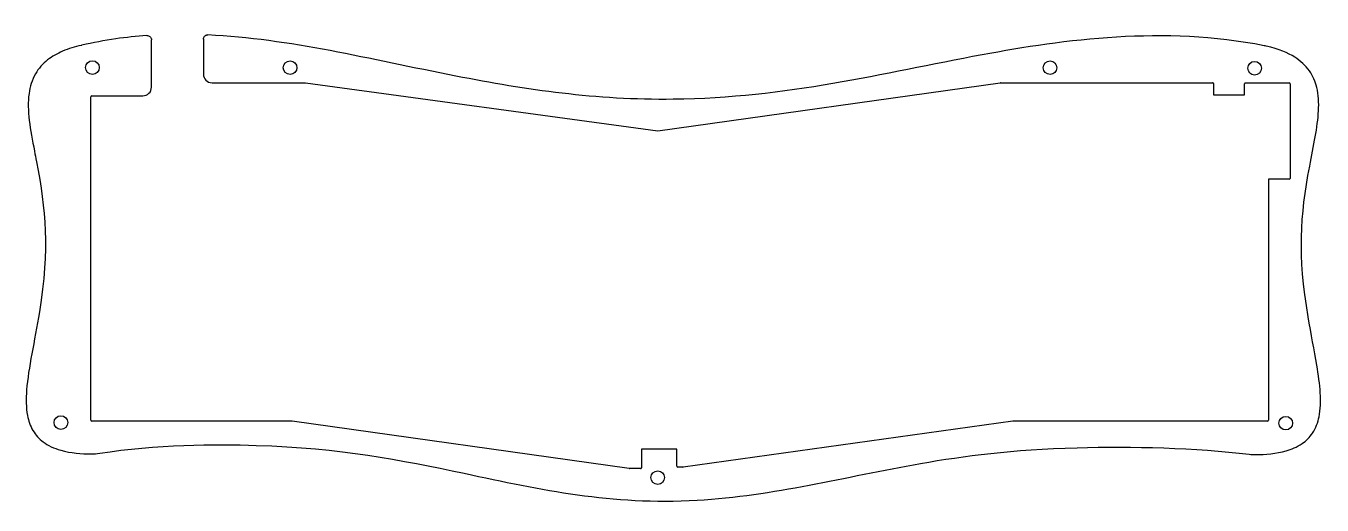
# Model space of a CAD drawing. Header units: millimetres. Extents: x -150 to 150, y -55 to 55.
import ezdxf

# ---------------------------------------------------------------- set-up
doc = ezdxf.new("R2010")
doc.units = ezdxf.units.MM
doc.layers.get('0').update_dxf_attribs({"linetype": 'CONTINUOUS'})

msp = doc.modelspace()

# ---------------------------------------------------------------- linework, layer by layer
for p, q in [((-120.82, 41.28), (-120.82, 52.24)), ((-108.82, 52.38), (-108.82, 44.31)), ((-106.82, 42.31), (-85.2, 42.31)), ((-85.17, 42.31), (-3.76, 31.2)), ((-3.76, 31.2), (75.45, 42.31)), ((75.48, 42.31), (124.51, 42.31)), ((124.71, 42.11), (124.71, 39.49)), ((131.9, 39.49), (131.9, 42.08)), ((132.1, 42.28), (142.25, 42.28)), ((142.45, 42.08), (142.45, 20.18)), ((-134.85, -35.82), (-134.85, 39.08)), ((-134.65, 39.28), (-122.82, 39.28)), ((124.71, 39.49), (131.9, 39.49)), ((142.25, 19.98), (137.45, 19.98)), ((137.45, 19.98), (137.45, -35.82)), ((-88.28, -36.02), (-134.65, -36.02)), ((-10.34, -47.02), (-88.28, -36.02)), ((78.38, -36.02), (2.11, -46.66)), ((137.25, -36.02), (78.38, -36.02)), ((0.65, -42.54), (-7.55, -42.54)), ((-7.55, -42.54), (-7.55, -46.82)), ((0.65, -46.46), (0.65, -42.54)), ((-7.75, -47.02), (-10.31, -47.02)), ((2.08, -46.66), (0.85, -46.66))]:
    msp.add_line(p, q)
for centre, radius in [((-134.47, 45.82), 1.58), ((-88.77, 45.8), 1.57), ((86.95, 45.79), 1.57), ((134.25, 45.67), 1.57), ((-141.77, -36.36), 1.58), ((141.46, -36.51), 1.57), ((-3.76, -49.11), 1.57)]:
    msp.add_circle(centre, radius)
for centre, radius, start, end in [((-139.65, 62.71), 12.03, 282.5273, 283.1797), ((133.59, 36.13), 15.03, 77.149, 78.8313), ((-106.82, 44.31), 2, 180, 270), ((-85.2, 42.11), 0.2, 82.2272, 90), ((75.48, 42.11), 0.2, 89.9978, 97.9843), ((124.51, 42.11), 0.2, 0, 89.9978), ((132.1, 42.08), 0.2, 90, 179.9978), ((142.25, 42.08), 0.2, 0, 90), ((-134.65, 39.08), 0.2, 90, 180), ((-122.82, 41.28), 2, -90, 0), ((142.25, 20.18), 0.2, -90, 0), ((-134.65, -35.82), 0.2, 180, 270), ((137.25, -35.82), 0.2, -90, 0), ((-134.52, -32.65), 10.97, 268.6487, 279.2106), ((134.31, -32.79), 10.97, 263.17, 270.9138), ((-10.31, -46.82), 0.2, 261.9683, 270), ((-7.75, -46.82), 0.2, -90, 0), ((0.85, -46.46), 0.2, 180, 270), ((2.08, -46.46), 0.2, 270, 277.9356)]:
    msp.add_arc(centre, radius, start, end)
for points, knots in [([(136.5, 50.88), (113.23, 55.47), (90.34, 52.31), (71.22, 48.76), (48.14, 44.49), (26.1, 38.77), (-0.17, 38.47), (-18.12, 38.27), (-34.02, 40.64), (-50.46, 43.85), (-70.35, 47.74), (-88.97, 52.49), (-107.78, 53.38)], [-22.636086, -22.636086, -22.636086, -22.636086, -17.043719, -17.043719, -17.043719, -10.295633, -10.295633, -10.295633, -5.683039, -5.683039, -5.683039, -0.097722, -0.097722, -0.097722, -0.097722]), ([(-137.04, 50.96), (-138.49, 50.64), (-139.97, 50.21), (-141.38, 49.6), (-142.59, 49.09), (-143.77, 48.43), (-144.84, 47.59), (-145.96, 46.7), (-146.92, 45.63), (-147.65, 44.37), (-148.47, 42.93), (-148.92, 41.38), (-149.14, 39.82), (-149.67, 35.91), (-148.85, 31.54), (-147.88, 26.5), (-147.72, 25.69), (-147.57, 24.87), (-147.41, 24.03), (-145.28, 12.84), (-144.34, 4.11), (-146.74, -10.75), (-147.85, -17.61), (-149.3, -23.7), (-149.69, -28.82), (-149.85, -30.9), (-149.85, -32.89), (-149.49, -34.74), (-149.26, -35.92), (-148.87, -37.1), (-148.22, -38.21), (-147.61, -39.25), (-146.8, -40.14), (-145.84, -40.86), (-144.77, -41.66), (-143.43, -42.31), (-141.77, -42.78), (-139.48, -43.43), (-137.02, -43.61), (-134.78, -43.61)], [-12.764905, -12.764905, -12.764905, -12.764905, -12.070232, -12.070232, -12.070232, -11.479019, -11.479019, -11.479019, -10.86335, -10.86335, -10.86335, -10.164392, -10.164392, -10.164392, -8.411805, -8.411805, -8.411805, -8.132024, -8.132024, -8.132024, -4.402639, -4.402639, -4.402639, -2.684289, -2.684289, -2.684289, -1.983873, -1.983873, -1.983873, -1.539229, -1.539229, -1.539229, -1.11833, -1.11833, -1.11833, -0.647671, -0.647671, -0.647671, -0.001699, -0.001699, -0.001699, -0.001699]), ([(-121.9, 53.24), (-124.3, 53.07), (-126.69, 52.81), (-129.08, 52.47), (-131.71, 52.08), (-134.32, 51.6), (-136.91, 50.99)], [-1.496142, -1.496142, -1.496142, -1.496142, -0.784317, -0.784317, -0.784317, 0, 0, 0, 0]), ([(-121.9, 53.24), (-121.77, 53.25), (-121.64, 53.23), (-121.39, 53.15), (-121.27, 53.09), (-121.08, 52.92), (-120.99, 52.81), (-120.9, 52.63), (-120.87, 52.55), (-120.83, 52.4), (-120.82, 52.32), (-120.82, 52.24)], [0, 0, 0, 0, 0.0390644, 0.0390644, 0.0781289, 0.0781289, 0.1171933, 0.1171933, 0.1409448, 0.1409448, 0.1646963, 0.1646963, 0.1646963, 0.1646963]), ([(-108.82, 52.38), (-108.82, 52.51), (-108.8, 52.64), (-108.7, 52.88), (-108.63, 52.99), (-108.44, 53.17), (-108.34, 53.25), (-108.15, 53.33), (-108.07, 53.35), (-107.93, 53.38), (-107.85, 53.38), (-107.78, 53.38)], [0, 0, 0, 0, 0.0390644, 0.0390644, 0.0781289, 0.0781289, 0.1171933, 0.1171933, 0.1397021, 0.1397021, 0.1622108, 0.1622108, 0.1622108, 0.1622108]), ([(134.48, -43.76), (136.75, -43.76), (139.25, -43.57), (141.56, -42.91), (142.81, -42.55), (144.07, -42.03), (145.22, -41.24), (146.17, -40.59), (147, -39.77), (147.65, -38.78), (148.43, -37.61), (148.89, -36.32), (149.16, -35.03), (149.85, -31.63), (149.39, -27.62), (148.62, -23.04), (148.05, -19.62), (147.29, -15.88), (146.63, -11.88), (144.22, 2.61), (144.78, 11.26), (146.99, 23.01), (147.89, 27.81), (148.83, 32.02), (149.03, 35.82), (149.13, 37.68), (149.05, 39.49), (148.62, 41.22), (148.29, 42.57), (147.74, 43.86), (146.93, 45.03), (146.02, 46.34), (144.86, 47.38), (143.57, 48.21), (141.97, 49.23), (139.85, 50.14), (136.94, 50.79)], [-13.650487, -13.650487, -13.650487, -13.650487, -12.615768, -12.615768, -12.615768, -12.057239, -12.057239, -12.057239, -11.592641, -11.592641, -11.592641, -11.038313, -11.038313, -11.038313, -9.577435, -9.577435, -9.577435, -8.489784, -8.489784, -8.489784, -4.54647, -4.54647, -4.54647, -2.939303, -2.939303, -2.939303, -2.150051, -2.150051, -2.150051, -1.536194, -1.536194, -1.536194, -0.853016, -0.853016, -0.853016, -0.000543, -0.000543, -0.000543, -0.000543]), ([(-132.76, -43.47), (-119.99, -41.4), (-105.81, -41.36), (-96.62, -41.64), (-76.97, -42.25), (-63.39, -44.97), (-48.55, -48.11), (-30.41, -51.94), (-14.65, -55.47), (5.33, -54.32), (23.17, -53.29), (39.3, -48.94), (57.02, -45.83), (67.16, -44.05), (78.05, -42.61), (93.23, -42.18), (105.87, -41.82), (120.66, -42.21), (133, -43.68)], [-35.689297, -35.689297, -35.689297, -35.689297, -32.297636, -32.297636, -32.297636, -25.050033, -25.050033, -25.050033, -16.192483, -16.192483, -16.192483, -8.286356, -8.286356, -8.286356, -3.764229, -3.764229, -3.764229, 0, 0, 0, 0])]:
    msp.add_open_spline(points, degree=3, knots=knots)

doc.saveas('drawing.dxf')
